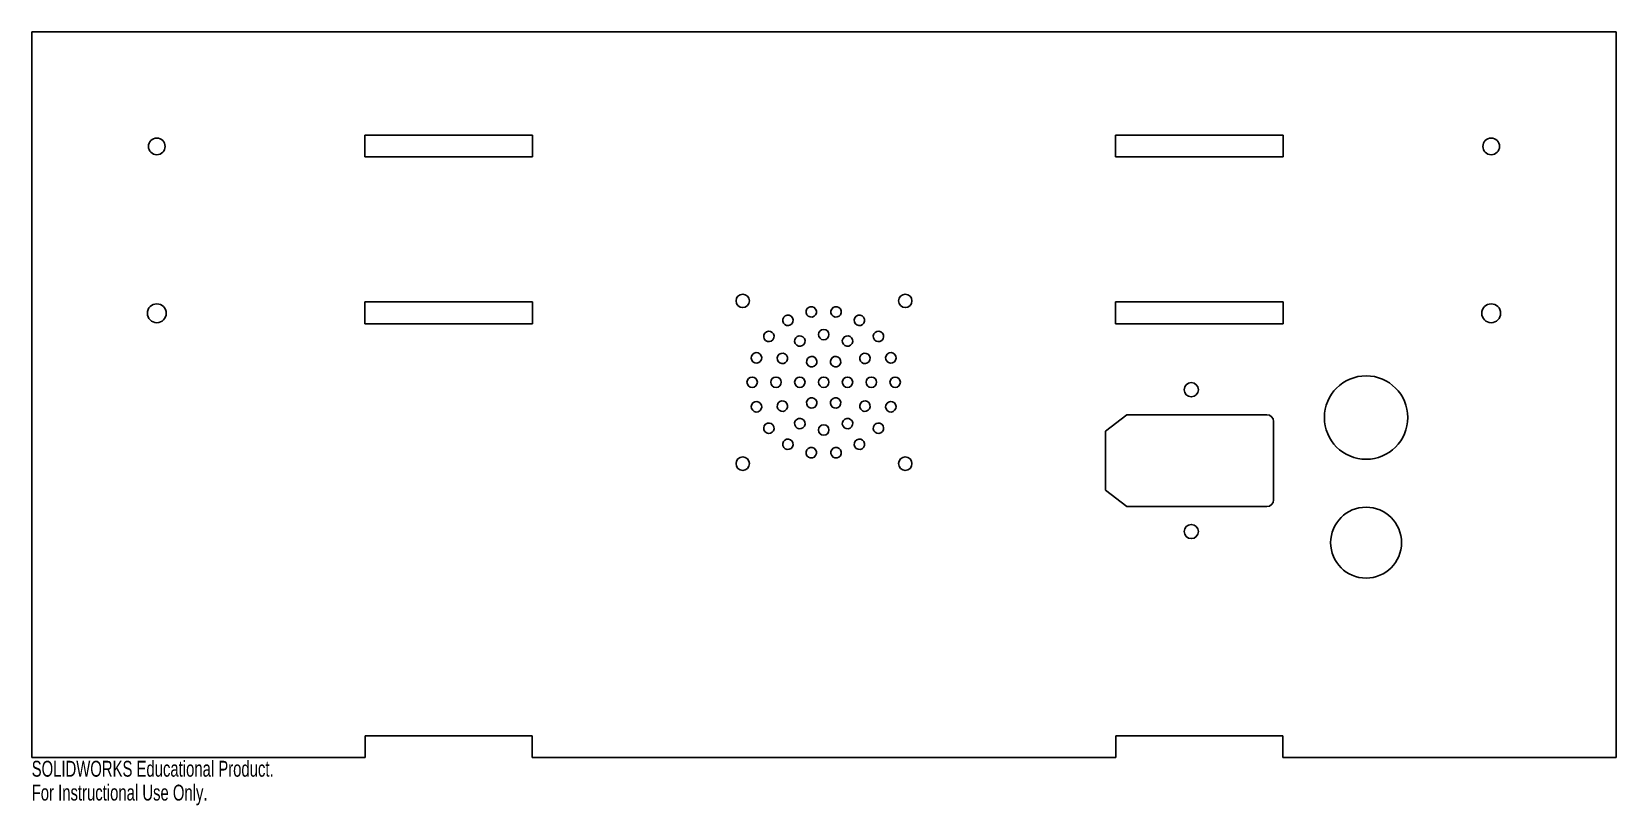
# Model space of a CAD drawing. Header units: inches. Extents: x -9.5 to 9.5, y -1.6 to 7.6.
import ezdxf

# ---------------------------------------------------------------- set-up
doc = ezdxf.new("R2010")
doc.units = ezdxf.units.IN
doc.header["$MEASUREMENT"] = 0
doc.styles.add('SLDTEXTSTYLE0', font='TXT', dxfattribs={"width": 0.7})

msp = doc.modelspace()

# ---------------------------------------------------------------- linework, layer by layer
at = {"color": 7, "linetype": 'Continuous', "lineweight": 25}
for p, q in [((-9.5, 7.625), (-9.5, -1.075)), ((9.5, 7.625), (-9.5, 7.625)), ((9.5, -1.075), (9.5, 7.625)), ((-3.495, 6.385), (-5.505, 6.385)), ((-5.505, 6.385), (-5.505, 6.125)), ((-3.495, 6.125), (-3.495, 6.385)), ((5.505, 6.385), (3.495, 6.385)), ((3.495, 6.385), (3.495, 6.125)), ((5.505, 6.125), (5.505, 6.385)), ((-5.505, 6.125), (-3.495, 6.125)), ((3.495, 6.125), (5.505, 6.125)), ((-3.495, 4.385), (-5.505, 4.385)), ((-5.505, 4.385), (-5.505, 4.125)), ((-3.495, 4.125), (-3.495, 4.385)), ((5.505, 4.385), (3.495, 4.385)), ((3.495, 4.385), (3.495, 4.125)), ((5.505, 4.125), (5.505, 4.385)), ((-5.505, 4.125), (-3.495, 4.125)), ((3.495, 4.125), (5.505, 4.125)), ((3.63, 3.033), (3.377, 2.837)), ((5.31, 3.033), (3.63, 3.033)), ((5.39, 2.013), (5.39, 2.953)), ((3.377, 2.837), (3.377, 2.129)), ((3.377, 2.129), (3.63, 1.933)), ((3.63, 1.933), (5.31, 1.933)), ((-5.5, -0.815), (-3.5, -0.815)), ((-5.5, -1.075), (-5.5, -0.815)), ((-3.5, -0.815), (-3.5, -1.075)), ((3.5, -0.815), (5.5, -0.815)), ((3.5, -1.075), (3.5, -0.815)), ((5.5, -0.815), (5.5, -1.075)), ((-9.5, -1.075), (-5.5, -1.075)), ((-3.5, -1.075), (3.5, -1.075)), ((5.5, -1.075), (9.5, -1.075))]:
    msp.add_line(p, q, dxfattribs=at)
for centre, radius in [((-8, 6.25), 0.1), ((8, 6.25), 0.1), ((-0.975, 4.398), 0.08), ((0.975, 4.398), 0.08), ((-8, 4.25), 0.113), ((8, 4.25), 0.113), ((6.5, 3), 0.5), ((4.404, 3.333), 0.085), ((-0.975, 2.447), 0.08), ((0.975, 2.447), 0.08), ((6.5, 1.5), 0.425), ((4.404, 1.633), 0.085)]:
    msp.add_circle(centre, radius, dxfattribs=at)
for centre, start, end in [((5.31, 2.953), 0, 90), ((5.31, 2.013), 270, 0)]:
    msp.add_arc(centre, 0.08, start, end, dxfattribs=at)
for points, knots in [([(-0.464, 4.219), (-0.494, 4.201), (-0.504, 4.163), (-0.487, 4.133), (-0.469, 4.103), (-0.431, 4.093), (-0.401, 4.11)], [0, 0, 0, 0, 1, 1, 1, 2, 2, 2, 2]), ([(-0.401, 4.11), (-0.371, 4.128), (-0.361, 4.166), (-0.378, 4.196), (-0.396, 4.226), (-0.434, 4.236), (-0.464, 4.219)], [2, 2, 2, 2, 3, 3, 3, 4, 4, 4, 4]), ([(-0.164, 4.328), (-0.198, 4.322), (-0.22, 4.289), (-0.214, 4.255), (-0.208, 4.221), (-0.176, 4.199), (-0.142, 4.205)], [0, 0, 0, 0, 1, 1, 1, 2, 2, 2, 2]), ([(-0.142, 4.205), (-0.108, 4.211), (-0.085, 4.243), (-0.091, 4.277), (-0.097, 4.311), (-0.13, 4.334), (-0.164, 4.328)], [2, 2, 2, 2, 3, 3, 3, 4, 4, 4, 4]), ([(0.156, 4.328), (0.122, 4.334), (0.089, 4.311), (0.083, 4.277), (0.077, 4.243), (0.1, 4.211), (0.134, 4.205)], [0, 0, 0, 0, 1, 1, 1, 2, 2, 2, 2]), ([(0.134, 4.205), (0.168, 4.199), (0.201, 4.221), (0.206, 4.255), (0.212, 4.289), (0.19, 4.322), (0.156, 4.328)], [2, 2, 2, 2, 3, 3, 3, 4, 4, 4, 4]), ([(0.456, 4.219), (0.426, 4.236), (0.388, 4.226), (0.371, 4.196), (0.353, 4.166), (0.364, 4.128), (0.393, 4.11)], [0, 0, 0, 0, 1, 1, 1, 2, 2, 2, 2]), ([(0.393, 4.11), (0.423, 4.093), (0.462, 4.103), (0.479, 4.133), (0.496, 4.163), (0.486, 4.201), (0.456, 4.219)], [2, 2, 2, 2, 3, 3, 3, 4, 4, 4, 4]), ([(-0.708, 4.013), (-0.731, 3.987), (-0.727, 3.947), (-0.701, 3.925), (-0.674, 3.903), (-0.635, 3.906), (-0.613, 3.933)], [0, 0, 0, 0, 1, 1, 1, 2, 2, 2, 2]), ([(-0.613, 3.933), (-0.59, 3.959), (-0.594, 3.999), (-0.62, 4.021), (-0.647, 4.043), (-0.686, 4.04), (-0.708, 4.013)], [2, 2, 2, 2, 3, 3, 3, 4, 4, 4, 4]), ([(-0.004, 4.056), (-0.038, 4.056), (-0.066, 4.028), (-0.066, 3.994), (-0.066, 3.959), (-0.038, 3.931), (-0.004, 3.931)], [0, 0, 0, 0, 1, 1, 1, 2, 2, 2, 2]), ([(-0.004, 3.931), (0.031, 3.931), (0.059, 3.959), (0.059, 3.994), (0.059, 4.028), (0.031, 4.056), (-0.004, 4.056)], [2, 2, 2, 2, 3, 3, 3, 4, 4, 4, 4]), ([(0.701, 4.013), (0.678, 4.04), (0.639, 4.043), (0.613, 4.021), (0.586, 3.999), (0.583, 3.959), (0.605, 3.933)], [0, 0, 0, 0, 1, 1, 1, 2, 2, 2, 2]), ([(0.605, 3.933), (0.627, 3.906), (0.666, 3.903), (0.693, 3.925), (0.719, 3.947), (0.723, 3.987), (0.701, 4.013)], [2, 2, 2, 2, 3, 3, 3, 4, 4, 4, 4]), ([(-0.321, 3.971), (-0.351, 3.954), (-0.361, 3.916), (-0.344, 3.886), (-0.326, 3.856), (-0.288, 3.846), (-0.258, 3.863)], [0, 0, 0, 0, 1, 1, 1, 2, 2, 2, 2]), ([(-0.258, 3.863), (-0.228, 3.88), (-0.218, 3.918), (-0.235, 3.948), (-0.253, 3.978), (-0.291, 3.988), (-0.321, 3.971)], [2, 2, 2, 2, 3, 3, 3, 4, 4, 4, 4]), ([(0.313, 3.971), (0.283, 3.988), (0.245, 3.978), (0.228, 3.948), (0.21, 3.918), (0.221, 3.88), (0.251, 3.863)], [0, 0, 0, 0, 1, 1, 1, 2, 2, 2, 2]), ([(0.251, 3.863), (0.28, 3.846), (0.319, 3.856), (0.336, 3.886), (0.353, 3.916), (0.343, 3.954), (0.313, 3.971)], [2, 2, 2, 2, 3, 3, 3, 4, 4, 4, 4]), ([(-0.868, 3.737), (-0.88, 3.704), (-0.863, 3.668), (-0.831, 3.657), (-0.798, 3.645), (-0.762, 3.661), (-0.751, 3.694)], [0, 0, 0, 0, 1, 1, 1, 2, 2, 2, 2]), ([(-0.751, 3.694), (-0.739, 3.726), (-0.756, 3.762), (-0.788, 3.774), (-0.82, 3.786), (-0.856, 3.769), (-0.868, 3.737)], [2, 2, 2, 2, 3, 3, 3, 4, 4, 4, 4]), ([(-0.553, 3.739), (-0.57, 3.709), (-0.56, 3.671), (-0.53, 3.654), (-0.5, 3.636), (-0.462, 3.647), (-0.445, 3.677)], [0, 0, 0, 0, 1, 1, 1, 2, 2, 2, 2]), ([(-0.445, 3.677), (-0.427, 3.706), (-0.438, 3.745), (-0.468, 3.762), (-0.497, 3.779), (-0.536, 3.769), (-0.553, 3.739)], [2, 2, 2, 2, 3, 3, 3, 4, 4, 4, 4]), ([(-0.178, 3.724), (-0.208, 3.706), (-0.218, 3.668), (-0.201, 3.638), (-0.184, 3.608), (-0.145, 3.598), (-0.116, 3.615)], [0, 0, 0, 0, 1, 1, 1, 2, 2, 2, 2]), ([(-0.116, 3.615), (-0.086, 3.633), (-0.075, 3.671), (-0.093, 3.701), (-0.11, 3.731), (-0.148, 3.741), (-0.178, 3.724)], [2, 2, 2, 2, 3, 3, 3, 4, 4, 4, 4]), ([(0.17, 3.724), (0.14, 3.741), (0.102, 3.731), (0.085, 3.701), (0.068, 3.671), (0.078, 3.633), (0.108, 3.615)], [0, 0, 0, 0, 1, 1, 1, 2, 2, 2, 2]), ([(0.108, 3.615), (0.138, 3.598), (0.176, 3.608), (0.193, 3.638), (0.21, 3.668), (0.2, 3.706), (0.17, 3.724)], [2, 2, 2, 2, 3, 3, 3, 4, 4, 4, 4]), ([(0.545, 3.739), (0.528, 3.769), (0.49, 3.779), (0.46, 3.762), (0.43, 3.745), (0.42, 3.706), (0.437, 3.677)], [0, 0, 0, 0, 1, 1, 1, 2, 2, 2, 2]), ([(0.437, 3.677), (0.454, 3.647), (0.492, 3.636), (0.522, 3.654), (0.552, 3.671), (0.562, 3.709), (0.545, 3.739)], [2, 2, 2, 2, 3, 3, 3, 4, 4, 4, 4]), ([(0.86, 3.737), (0.848, 3.769), (0.813, 3.786), (0.78, 3.774), (0.748, 3.762), (0.731, 3.726), (0.743, 3.694)], [0, 0, 0, 0, 1, 1, 1, 2, 2, 2, 2]), ([(0.743, 3.694), (0.755, 3.661), (0.79, 3.645), (0.823, 3.657), (0.855, 3.668), (0.872, 3.704), (0.86, 3.737)], [2, 2, 2, 2, 3, 3, 3, 4, 4, 4, 4]), ([(-0.799, 3.422), (-0.799, 3.457), (-0.827, 3.485), (-0.861, 3.485), (-0.896, 3.485), (-0.924, 3.457), (-0.924, 3.422)], [2, 2, 2, 2, 3, 3, 3, 4, 4, 4, 4]), ([(-0.924, 3.422), (-0.924, 3.388), (-0.896, 3.36), (-0.861, 3.36), (-0.827, 3.36), (-0.799, 3.388), (-0.799, 3.422)], [0, 0, 0, 0, 1, 1, 1, 2, 2, 2, 2]), ([(-0.513, 3.422), (-0.513, 3.457), (-0.541, 3.485), (-0.575, 3.485), (-0.61, 3.485), (-0.638, 3.457), (-0.638, 3.422)], [2, 2, 2, 2, 3, 3, 3, 4, 4, 4, 4]), ([(-0.638, 3.422), (-0.638, 3.388), (-0.61, 3.36), (-0.575, 3.36), (-0.541, 3.36), (-0.513, 3.388), (-0.513, 3.422)], [0, 0, 0, 0, 1, 1, 1, 2, 2, 2, 2]), ([(-0.227, 3.422), (-0.227, 3.457), (-0.255, 3.485), (-0.29, 3.485), (-0.324, 3.485), (-0.352, 3.457), (-0.352, 3.422)], [2, 2, 2, 2, 3, 3, 3, 4, 4, 4, 4]), ([(-0.352, 3.422), (-0.352, 3.388), (-0.324, 3.36), (-0.29, 3.36), (-0.255, 3.36), (-0.227, 3.388), (-0.227, 3.422)], [0, 0, 0, 0, 1, 1, 1, 2, 2, 2, 2]), ([(0.059, 3.422), (0.059, 3.457), (0.031, 3.485), (-0.004, 3.485), (-0.038, 3.485), (-0.066, 3.457), (-0.066, 3.422)], [2, 2, 2, 2, 3, 3, 3, 4, 4, 4, 4]), ([(-0.066, 3.422), (-0.066, 3.388), (-0.038, 3.36), (-0.004, 3.36), (0.031, 3.36), (0.059, 3.388), (0.059, 3.422)], [0, 0, 0, 0, 1, 1, 1, 2, 2, 2, 2]), ([(0.344, 3.422), (0.344, 3.457), (0.316, 3.485), (0.282, 3.485), (0.247, 3.485), (0.219, 3.457), (0.219, 3.422)], [0, 0, 0, 0, 1, 1, 1, 2, 2, 2, 2]), ([(0.219, 3.422), (0.219, 3.388), (0.247, 3.36), (0.282, 3.36), (0.316, 3.36), (0.344, 3.388), (0.344, 3.422)], [2, 2, 2, 2, 3, 3, 3, 4, 4, 4, 4]), ([(0.63, 3.422), (0.63, 3.457), (0.602, 3.485), (0.568, 3.485), (0.533, 3.485), (0.505, 3.457), (0.505, 3.422)], [0, 0, 0, 0, 1, 1, 1, 2, 2, 2, 2]), ([(0.505, 3.422), (0.505, 3.388), (0.533, 3.36), (0.568, 3.36), (0.602, 3.36), (0.63, 3.388), (0.63, 3.422)], [2, 2, 2, 2, 3, 3, 3, 4, 4, 4, 4]), ([(0.916, 3.422), (0.916, 3.457), (0.888, 3.485), (0.853, 3.485), (0.819, 3.485), (0.791, 3.457), (0.791, 3.422)], [0, 0, 0, 0, 1, 1, 1, 2, 2, 2, 2]), ([(0.791, 3.422), (0.791, 3.388), (0.819, 3.36), (0.853, 3.36), (0.888, 3.36), (0.916, 3.388), (0.916, 3.422)], [2, 2, 2, 2, 3, 3, 3, 4, 4, 4, 4]), ([(-0.116, 3.229), (-0.145, 3.246), (-0.184, 3.236), (-0.201, 3.206), (-0.218, 3.176), (-0.208, 3.138), (-0.178, 3.121)], [2, 2, 2, 2, 3, 3, 3, 4, 4, 4, 4]), ([(0.17, 3.121), (0.2, 3.138), (0.21, 3.176), (0.193, 3.206), (0.176, 3.236), (0.138, 3.246), (0.108, 3.229)], [0, 0, 0, 0, 1, 1, 1, 2, 2, 2, 2]), ([(-0.751, 3.15), (-0.762, 3.183), (-0.798, 3.2), (-0.831, 3.188), (-0.863, 3.176), (-0.88, 3.14), (-0.868, 3.108)], [2, 2, 2, 2, 3, 3, 3, 4, 4, 4, 4]), ([(-0.868, 3.108), (-0.856, 3.075), (-0.82, 3.058), (-0.788, 3.07), (-0.756, 3.082), (-0.739, 3.118), (-0.751, 3.15)], [0, 0, 0, 0, 1, 1, 1, 2, 2, 2, 2]), ([(-0.445, 3.168), (-0.462, 3.198), (-0.5, 3.208), (-0.53, 3.191), (-0.56, 3.173), (-0.57, 3.135), (-0.553, 3.105)], [2, 2, 2, 2, 3, 3, 3, 4, 4, 4, 4]), ([(-0.553, 3.105), (-0.536, 3.075), (-0.497, 3.065), (-0.468, 3.082), (-0.438, 3.1), (-0.427, 3.138), (-0.445, 3.168)], [0, 0, 0, 0, 1, 1, 1, 2, 2, 2, 2]), ([(-0.178, 3.121), (-0.148, 3.103), (-0.11, 3.114), (-0.093, 3.143), (-0.075, 3.173), (-0.086, 3.212), (-0.116, 3.229)], [0, 0, 0, 0, 1, 1, 1, 2, 2, 2, 2]), ([(0.108, 3.229), (0.078, 3.212), (0.068, 3.173), (0.085, 3.143), (0.102, 3.114), (0.14, 3.103), (0.17, 3.121)], [2, 2, 2, 2, 3, 3, 3, 4, 4, 4, 4]), ([(0.437, 3.168), (0.42, 3.138), (0.43, 3.1), (0.46, 3.082), (0.49, 3.065), (0.528, 3.075), (0.545, 3.105)], [2, 2, 2, 2, 3, 3, 3, 4, 4, 4, 4]), ([(0.545, 3.105), (0.562, 3.135), (0.552, 3.173), (0.522, 3.191), (0.492, 3.208), (0.454, 3.198), (0.437, 3.168)], [0, 0, 0, 0, 1, 1, 1, 2, 2, 2, 2]), ([(0.743, 3.15), (0.731, 3.118), (0.748, 3.082), (0.78, 3.07), (0.813, 3.058), (0.848, 3.075), (0.86, 3.108)], [2, 2, 2, 2, 3, 3, 3, 4, 4, 4, 4]), ([(0.86, 3.108), (0.872, 3.14), (0.855, 3.176), (0.823, 3.188), (0.79, 3.2), (0.755, 3.183), (0.743, 3.15)], [0, 0, 0, 0, 1, 1, 1, 2, 2, 2, 2]), ([(-0.613, 2.911), (-0.635, 2.938), (-0.674, 2.941), (-0.701, 2.919), (-0.727, 2.897), (-0.731, 2.857), (-0.708, 2.831)], [2, 2, 2, 2, 3, 3, 3, 4, 4, 4, 4]), ([(-0.708, 2.831), (-0.686, 2.805), (-0.647, 2.801), (-0.62, 2.823), (-0.594, 2.845), (-0.59, 2.885), (-0.613, 2.911)], [0, 0, 0, 0, 1, 1, 1, 2, 2, 2, 2]), ([(-0.258, 2.981), (-0.288, 2.999), (-0.326, 2.988), (-0.344, 2.959), (-0.361, 2.929), (-0.351, 2.89), (-0.321, 2.873)], [2, 2, 2, 2, 3, 3, 3, 4, 4, 4, 4]), ([(-0.321, 2.873), (-0.291, 2.856), (-0.253, 2.866), (-0.235, 2.896), (-0.218, 2.926), (-0.228, 2.964), (-0.258, 2.981)], [0, 0, 0, 0, 1, 1, 1, 2, 2, 2, 2]), ([(-0.004, 2.913), (-0.038, 2.913), (-0.066, 2.885), (-0.066, 2.851), (-0.066, 2.816), (-0.038, 2.788), (-0.004, 2.788)], [2, 2, 2, 2, 3, 3, 3, 4, 4, 4, 4]), ([(-0.004, 2.788), (0.031, 2.788), (0.059, 2.816), (0.059, 2.851), (0.059, 2.885), (0.031, 2.913), (-0.004, 2.913)], [0, 0, 0, 0, 1, 1, 1, 2, 2, 2, 2]), ([(0.251, 2.981), (0.221, 2.964), (0.21, 2.926), (0.228, 2.896), (0.245, 2.866), (0.283, 2.856), (0.313, 2.873)], [2, 2, 2, 2, 3, 3, 3, 4, 4, 4, 4]), ([(0.313, 2.873), (0.343, 2.89), (0.353, 2.929), (0.336, 2.959), (0.319, 2.988), (0.28, 2.999), (0.251, 2.981)], [0, 0, 0, 0, 1, 1, 1, 2, 2, 2, 2]), ([(0.605, 2.911), (0.583, 2.885), (0.586, 2.845), (0.613, 2.823), (0.639, 2.801), (0.678, 2.805), (0.701, 2.831)], [2, 2, 2, 2, 3, 3, 3, 4, 4, 4, 4]), ([(0.701, 2.831), (0.723, 2.857), (0.719, 2.897), (0.693, 2.919), (0.666, 2.941), (0.627, 2.938), (0.605, 2.911)], [0, 0, 0, 0, 1, 1, 1, 2, 2, 2, 2]), ([(-0.401, 2.734), (-0.431, 2.751), (-0.469, 2.741), (-0.487, 2.711), (-0.504, 2.681), (-0.494, 2.643), (-0.464, 2.626)], [2, 2, 2, 2, 3, 3, 3, 4, 4, 4, 4]), ([(-0.464, 2.626), (-0.434, 2.608), (-0.396, 2.619), (-0.378, 2.649), (-0.361, 2.678), (-0.371, 2.717), (-0.401, 2.734)], [0, 0, 0, 0, 1, 1, 1, 2, 2, 2, 2]), ([(0.393, 2.734), (0.364, 2.717), (0.353, 2.678), (0.371, 2.649), (0.388, 2.619), (0.426, 2.608), (0.456, 2.626)], [2, 2, 2, 2, 3, 3, 3, 4, 4, 4, 4]), ([(0.456, 2.626), (0.486, 2.643), (0.496, 2.681), (0.479, 2.711), (0.462, 2.741), (0.423, 2.751), (0.393, 2.734)], [0, 0, 0, 0, 1, 1, 1, 2, 2, 2, 2]), ([(-0.142, 2.64), (-0.176, 2.646), (-0.208, 2.623), (-0.214, 2.589), (-0.22, 2.555), (-0.198, 2.522), (-0.164, 2.516)], [2, 2, 2, 2, 3, 3, 3, 4, 4, 4, 4]), ([(-0.164, 2.516), (-0.13, 2.51), (-0.097, 2.533), (-0.091, 2.567), (-0.085, 2.601), (-0.108, 2.634), (-0.142, 2.64)], [0, 0, 0, 0, 1, 1, 1, 2, 2, 2, 2]), ([(0.134, 2.64), (0.1, 2.634), (0.077, 2.601), (0.083, 2.567), (0.089, 2.533), (0.122, 2.51), (0.156, 2.516)], [2, 2, 2, 2, 3, 3, 3, 4, 4, 4, 4]), ([(0.156, 2.516), (0.19, 2.522), (0.212, 2.555), (0.206, 2.589), (0.201, 2.623), (0.168, 2.646), (0.134, 2.64)], [0, 0, 0, 0, 1, 1, 1, 2, 2, 2, 2])]:
    msp.add_open_spline(points, degree=3, knots=knots, dxfattribs=at)

# ---------------------------------------------------------------- texts
at = {"color": 7, "linetype": 'Continuous', "char_height": 0.1903, "attachment_point": 1, "style": 'SLDTEXTSTYLE0'}
for s, insert in [('SOLIDWORKS Educational Product.', (-9.5, -1.115)), ('For Instructional Use Only.', (-9.5, -1.401))]:
    msp.add_mtext(s, dxfattribs=dict(at, insert=insert))

doc.saveas('drawing.dxf')
